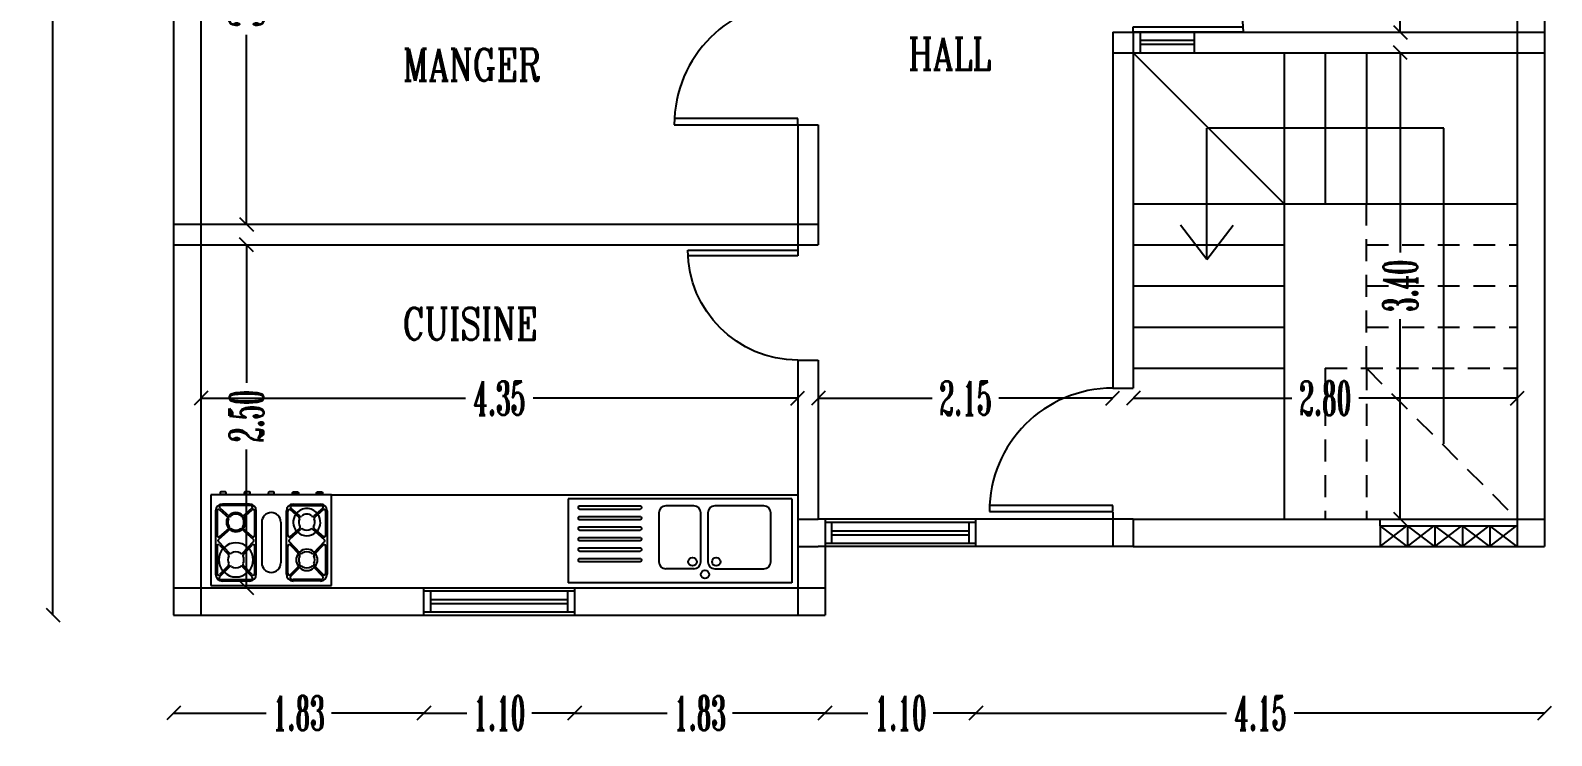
# Model space of a CAD drawing. Extents: x -110 to 3211, y -163 to 893.
# Drawn here: x 2074.82 to 2085.91, y 97.44 to 102.58 of the extents above; entities that cross this region are included whole.
import ezdxf

# ---------------------------------------------------------------- set-up
doc = ezdxf.new("R2010")
doc.units = 0
doc.header["$LTSCALE"] = 0.8
doc.header["$MEASUREMENT"] = 0
doc.linetypes.add('DASHED', pattern=[0.75, 0.5, -0.25])
doc.layers.get('0').update_dxf_attribs({"color": 5, "linetype": 'CONTINUOUS'})
doc.layers.get('DEFPOINTS').update_dxf_attribs({"linetype": 'CONTINUOUS'})
for name, color, linetype in [('DOOR', 3, 'CONTINUOUS'), ('DRAIN', 2, 'CONTINUOUS'), ('PIPE', 50, 'CONTINUOUS'), ('STR', 5, 'CONTINUOUS'), ('TEXT', 200, 'CONTINUOUS'), ('WALL', 6, 'CONTINUOUS'), ('WIN-PLN', 5, 'CONTINUOUS')]:
    doc.layers.add(name, color=color, linetype=linetype)
doc.styles.add('AYMAN-S', font='romant.shx', dxfattribs={"width": 0.7, "height": 0.15})
doc.styles.add('AYMOONY', font='romant.shx', dxfattribs={"width": 0.5})
doc.styles.add('ROMANT', font='ROMANC.SHX', dxfattribs={"width": 0.75})
doc.dimstyles.new('AYMAN-SIT', dxfattribs={"dimtxt": 0.25, "dimasz": 0.08, "dimexe": 0.18, "dimexo": 0.06, "dimgap": 0.05, "dimtad": 0, "dimzin": 1, "dimdsep": 46, "dimtxsty": 'AYMAN-S', "dimblk1": 'OBLIQUE', "dimblk2": 'OBLIQUE', "dimsah": 1, "dimcen": 0.09, "dimse1": 1, "dimse2": 1, "dimclrd": 256, "dimclre": 256, "dimclrt": 200, "dimadec": 0, "dimazin": 0, "dimtfac": 1, "dimtdec": 4, "dimtix": 1, "dimtmove": 0, "dimatfit": 3, "dimldrblk": 'OBLIQUE', "dimfxl": 1, "dimtolj": 1, "dimtzin": 0, "dimarcsym": 0})

# ---------------------------------------------------------------- blocks, each defined once
blk = doc.blocks.new('_OBLIQUE')
at = {"color": 0, "linetype": 'ByBlock'}
blk.add_line((-0.5, -0.5), (0.5, 0.5), dxfattribs=at)
blk = doc.blocks.new('*D243')
at = {"layer": 'DEFPOINTS', "color": 0, "ltscale": 0.8, "transparency": 16777216}
for p in [(2076.064, 101.171), (2080.416, 101.171), (2076.064, 99.903)]:
    blk.add_point(p, dxfattribs=at)
at = {"layer": 'PIPE', "color": 7, "lineweight": -2, "ltscale": 0.8, "transparency": 16777216}
for p, q in [((2076.064, 99.903), (2077.994, 99.903)), ((2080.416, 99.903), (2078.486, 99.903))]:
    blk.add_line(p, q, dxfattribs=at)
at = {"layer": 'PIPE', "color": 7, "lineweight": -2, "ltscale": 0.8, "transparency": 16777216, "xscale": 0.1, "yscale": 0.1, "zscale": 0.1, "rotation": 180}
blk.add_blockref('_OBLIQUE', (2076.064, 99.903), dxfattribs=at)
at = {"layer": 'PIPE', "color": 7, "lineweight": -2, "ltscale": 0.8, "transparency": 16777216, "xscale": 0.1, "yscale": 0.1, "zscale": 0.1}
blk.add_blockref('_OBLIQUE', (2080.416, 99.903), dxfattribs=at)
at = {"layer": 'PIPE', "color": 7, "ltscale": 0.8, "transparency": 16777216, "insert": (2078.24, 99.903), "char_height": 0.25, "attachment_point": 5, "style": 'AYMOONY'}
blk.add_mtext('\\A1;4.35', dxfattribs=at)
blk = doc.blocks.new('*D244')
at = {"layer": 'DEFPOINTS', "color": 0, "ltscale": 0.8, "transparency": 16777216}
for p in [(2076.014, 101.021), (2076.396, 101.021), (2076.014, 98.521)]:
    blk.add_point(p, dxfattribs=at)
at = {"layer": 'PIPE', "color": 7, "lineweight": -2, "ltscale": 0.8, "transparency": 16777216}
for p, q in [((2076.396, 101.021), (2076.396, 100.015)), ((2076.396, 98.521), (2076.396, 99.528))]:
    blk.add_line(p, q, dxfattribs=at)
at = {"layer": 'PIPE', "color": 7, "lineweight": -2, "ltscale": 0.8, "transparency": 16777216, "xscale": 0.1, "yscale": 0.1, "zscale": 0.1}
for p, rotation in [((2076.396, 101.021), 90), ((2076.396, 98.521), 270)]:
    blk.add_blockref('_OBLIQUE', p, dxfattribs=dict(at, rotation=rotation))
at = {"layer": 'PIPE', "color": 7, "ltscale": 0.8, "transparency": 16777216, "insert": (2076.396, 99.771), "char_height": 0.25, "attachment_point": 5, "rotation": 90, "style": 'AYMOONY'}
blk.add_mtext('\\A1;2.50', dxfattribs=at)
blk = doc.blocks.new('*D246')
at = {"layer": 'DEFPOINTS', "color": 0, "ltscale": 0.8, "transparency": 16777216}
for p in [(2074.984, 113.821), (2075.864, 113.821), (2075.864, 98.321)]:
    blk.add_point(p, dxfattribs=at)
at = {"layer": 'PIPE', "color": 7, "lineweight": -2, "ltscale": 0.8, "transparency": 16777216}
for p, q in [((2074.984, 113.821), (2074.984, 106.369)), ((2074.984, 98.321), (2074.984, 105.774))]:
    blk.add_line(p, q, dxfattribs=at)
at = {"layer": 'PIPE', "color": 7, "lineweight": -2, "ltscale": 0.8, "transparency": 16777216, "xscale": 0.1, "yscale": 0.1, "zscale": 0.1}
for p, rotation in [((2074.984, 113.821), 90), ((2074.984, 98.321), 270)]:
    blk.add_blockref('_OBLIQUE', p, dxfattribs=dict(at, rotation=rotation))
at = {"layer": 'PIPE', "color": 7, "ltscale": 0.8, "transparency": 16777216, "insert": (2074.984, 106.071), "char_height": 0.25, "attachment_point": 5, "rotation": 90, "style": 'AYMOONY'}
blk.add_mtext('\\A1;15.50', dxfattribs=at)
blk = doc.blocks.new('*D247')
at = {"layer": 'DEFPOINTS', "color": 0, "ltscale": 0.8, "transparency": 16777216}
for p in [(2085.864, 114.62), (2075.864, 99.996), (2085.864, 99.996)]:
    blk.add_point(p, dxfattribs=at)
at = {"layer": 'PIPE', "color": 7, "lineweight": -2, "ltscale": 0.8, "transparency": 16777216}
for p, q in [((2075.864, 114.62), (2080.567, 114.62)), ((2085.864, 114.62), (2081.161, 114.62))]:
    blk.add_line(p, q, dxfattribs=at)
at = {"layer": 'PIPE', "color": 7, "lineweight": -2, "ltscale": 0.8, "transparency": 16777216, "xscale": 0.1, "yscale": 0.1, "zscale": 0.1, "rotation": 180}
blk.add_blockref('_OBLIQUE', (2075.864, 114.62), dxfattribs=at)
at = {"layer": 'PIPE', "color": 7, "lineweight": -2, "ltscale": 0.8, "transparency": 16777216, "xscale": 0.1, "yscale": 0.1, "zscale": 0.1}
blk.add_blockref('_OBLIQUE', (2085.864, 114.62), dxfattribs=at)
at = {"layer": 'PIPE', "color": 7, "ltscale": 0.8, "transparency": 16777216, "insert": (2080.864, 114.62), "char_height": 0.25, "attachment_point": 5, "style": 'AYMOONY'}
blk.add_mtext('\\A1;10.00', dxfattribs=at)
blk = doc.blocks.new('D')
at = {"layer": 'DOOR', "color": 3}
for p, q in [((0, 1), (0, 0)), ((0.05, 0), (0.05, 0.999)), ((0, 0), (0.05, 0))]:
    blk.add_line(p, q, dxfattribs=at)
blk.add_arc((0, 0), 1, 0, 90, dxfattribs=at)
blk = doc.blocks.new('*D255')
at = {"layer": 'DEFPOINTS', "color": 0, "ltscale": 0.8, "transparency": 16777216}
for p in [(2084.798, 104.421), (2084.811, 102.571), (2084.86, 102.571)]:
    blk.add_point(p, dxfattribs=at)
at = {"layer": 'PIPE', "color": 7, "lineweight": -2, "ltscale": 0.8, "transparency": 16777216}
for p, q in [((2084.811, 104.421), (2084.811, 103.734)), ((2084.811, 102.571), (2084.811, 103.259))]:
    blk.add_line(p, q, dxfattribs=at)
at = {"layer": 'PIPE', "color": 7, "lineweight": -2, "ltscale": 0.8, "transparency": 16777216, "xscale": 0.1, "yscale": 0.1, "zscale": 0.1}
for p, rotation in [((2084.811, 104.421), 90), ((2084.811, 102.571), 270)]:
    blk.add_blockref('_OBLIQUE', p, dxfattribs=dict(at, rotation=rotation))
at = {"layer": 'PIPE', "color": 7, "ltscale": 0.8, "transparency": 16777216, "insert": (2084.811, 103.496), "char_height": 0.25, "attachment_point": 5, "rotation": 90, "style": 'AYMOONY'}
blk.add_mtext('\\A1;1.85', dxfattribs=at)
blk = doc.blocks.new('*D256')
at = {"layer": 'DEFPOINTS', "color": 0, "ltscale": 0.8, "transparency": 16777216}
for p in [(2080.566, 99.903), (2082.714, 99.903), (2082.714, 99.903)]:
    blk.add_point(p, dxfattribs=at)
at = {"layer": 'PIPE', "color": 7, "lineweight": -2, "ltscale": 0.8, "transparency": 16777216}
for p, q in [((2080.566, 99.903), (2081.397, 99.903)), ((2082.714, 99.903), (2081.883, 99.903))]:
    blk.add_line(p, q, dxfattribs=at)
at = {"layer": 'PIPE', "color": 7, "lineweight": -2, "ltscale": 0.8, "transparency": 16777216, "xscale": 0.1, "yscale": 0.1, "zscale": 0.1, "rotation": 180}
blk.add_blockref('_OBLIQUE', (2080.566, 99.903), dxfattribs=at)
at = {"layer": 'PIPE', "color": 7, "lineweight": -2, "ltscale": 0.8, "transparency": 16777216, "xscale": 0.1, "yscale": 0.1, "zscale": 0.1}
blk.add_blockref('_OBLIQUE', (2082.714, 99.903), dxfattribs=at)
at = {"layer": 'PIPE', "color": 7, "ltscale": 0.8, "transparency": 16777216, "insert": (2081.64, 99.903), "char_height": 0.25, "attachment_point": 5, "style": 'AYMOONY'}
blk.add_mtext('\\A1;2.15', dxfattribs=at)
blk = doc.blocks.new('*D266')
at = {"layer": 'DEFPOINTS', "color": 0, "ltscale": 0.8, "transparency": 16777216}
for p in [(2076.064, 104.421), (2076.064, 101.171), (2076.396, 101.171)]:
    blk.add_point(p, dxfattribs=at)
at = {"layer": 'PIPE', "color": 7, "lineweight": -2, "ltscale": 0.8, "transparency": 16777216}
for p, q in [((2076.396, 104.421), (2076.396, 103.04)), ((2076.396, 101.171), (2076.396, 102.553))]:
    blk.add_line(p, q, dxfattribs=at)
at = {"layer": 'PIPE', "color": 7, "lineweight": -2, "ltscale": 0.8, "transparency": 16777216, "xscale": 0.1, "yscale": 0.1, "zscale": 0.1}
for p, rotation in [((2076.396, 104.421), 90), ((2076.396, 101.171), 270)]:
    blk.add_blockref('_OBLIQUE', p, dxfattribs=dict(at, rotation=rotation))
at = {"layer": 'PIPE', "color": 7, "ltscale": 0.8, "transparency": 16777216, "insert": (2076.396, 102.796), "char_height": 0.25, "attachment_point": 5, "rotation": 90, "style": 'AYMOONY'}
blk.add_mtext('\\A1;3.25', dxfattribs=at)
blk = doc.blocks.new('*D268')
at = {"layer": 'DEFPOINTS', "color": 0, "ltscale": 0.8, "transparency": 16777216}
for p in [(2084.564, 102.421), (2084.811, 102.421), (2084.564, 99.021)]:
    blk.add_point(p, dxfattribs=at)
at = {"layer": 'PIPE', "color": 7, "lineweight": -2, "ltscale": 0.8, "transparency": 16777216}
for p, q in [((2084.811, 102.421), (2084.811, 100.965)), ((2084.811, 99.021), (2084.811, 100.478))]:
    blk.add_line(p, q, dxfattribs=at)
at = {"layer": 'PIPE', "color": 7, "lineweight": -2, "ltscale": 0.8, "transparency": 16777216, "xscale": 0.1, "yscale": 0.1, "zscale": 0.1}
for p, rotation in [((2084.811, 102.421), 90), ((2084.811, 99.021), 270)]:
    blk.add_blockref('_OBLIQUE', p, dxfattribs=dict(at, rotation=rotation))
at = {"layer": 'PIPE', "color": 7, "ltscale": 0.8, "transparency": 16777216, "insert": (2084.811, 100.721), "char_height": 0.25, "attachment_point": 5, "rotation": 90, "style": 'AYMOONY'}
blk.add_mtext('\\A1;3.40', dxfattribs=at)
blk = doc.blocks.new('*D269')
at = {"layer": 'DEFPOINTS', "color": 0, "ltscale": 0.8, "transparency": 16777216}
for p in [(2082.864, 99.976), (2085.664, 99.976), (2085.664, 99.903)]:
    blk.add_point(p, dxfattribs=at)
at = {"layer": 'PIPE', "color": 7, "lineweight": -2, "ltscale": 0.8, "transparency": 16777216}
for p, q in [((2082.864, 99.903), (2084.021, 99.903)), ((2085.664, 99.903), (2084.508, 99.903))]:
    blk.add_line(p, q, dxfattribs=at)
at = {"layer": 'PIPE', "color": 7, "lineweight": -2, "ltscale": 0.8, "transparency": 16777216, "xscale": 0.1, "yscale": 0.1, "zscale": 0.1, "rotation": 180}
blk.add_blockref('_OBLIQUE', (2082.864, 99.903), dxfattribs=at)
at = {"layer": 'PIPE', "color": 7, "lineweight": -2, "ltscale": 0.8, "transparency": 16777216, "xscale": 0.1, "yscale": 0.1, "zscale": 0.1}
blk.add_blockref('_OBLIQUE', (2085.664, 99.903), dxfattribs=at)
at = {"layer": 'PIPE', "color": 7, "ltscale": 0.8, "transparency": 16777216, "insert": (2084.264, 99.903), "char_height": 0.25, "attachment_point": 5, "style": 'AYMOONY'}
blk.add_mtext('\\A1;2.80', dxfattribs=at)
blk = doc.blocks.new('*D276')
at = {"layer": 'DEFPOINTS', "color": 0, "ltscale": 0.8, "transparency": 16777216}
for p in [(2075.864, 98.321), (2077.69, 98.321), (2077.69, 97.607)]:
    blk.add_point(p, dxfattribs=at)
at = {"layer": 'PIPE', "color": 7, "lineweight": -2, "ltscale": 0.8, "transparency": 16777216}
for p, q in [((2075.864, 97.607), (2076.54, 97.607)), ((2077.69, 97.607), (2077.015, 97.607))]:
    blk.add_line(p, q, dxfattribs=at)
at = {"layer": 'PIPE', "color": 7, "lineweight": -2, "ltscale": 0.8, "transparency": 16777216, "xscale": 0.1, "yscale": 0.1, "zscale": 0.1, "rotation": 180}
blk.add_blockref('_OBLIQUE', (2075.864, 97.607), dxfattribs=at)
at = {"layer": 'PIPE', "color": 7, "lineweight": -2, "ltscale": 0.8, "transparency": 16777216, "xscale": 0.1, "yscale": 0.1, "zscale": 0.1}
blk.add_blockref('_OBLIQUE', (2077.69, 97.607), dxfattribs=at)
at = {"layer": 'PIPE', "color": 7, "ltscale": 0.8, "transparency": 16777216, "insert": (2076.777, 97.607), "char_height": 0.25, "attachment_point": 5, "style": 'AYMOONY'}
blk.add_mtext('\\A1;1.83', dxfattribs=at)
blk = doc.blocks.new('*D277')
at = {"layer": 'DEFPOINTS', "color": 0, "ltscale": 0.8, "transparency": 16777216}
for p in [(2077.69, 98.321), (2078.79, 98.321), (2078.79, 97.607)]:
    blk.add_point(p, dxfattribs=at)
at = {"layer": 'PIPE', "color": 7, "lineweight": -2, "ltscale": 0.8, "transparency": 16777216}
for p, q in [((2077.69, 97.607), (2078.003, 97.607)), ((2078.79, 97.607), (2078.478, 97.607))]:
    blk.add_line(p, q, dxfattribs=at)
at = {"layer": 'PIPE', "color": 7, "lineweight": -2, "ltscale": 0.8, "transparency": 16777216, "xscale": 0.1, "yscale": 0.1, "zscale": 0.1, "rotation": 180}
blk.add_blockref('_OBLIQUE', (2077.69, 97.607), dxfattribs=at)
at = {"layer": 'PIPE', "color": 7, "lineweight": -2, "ltscale": 0.8, "transparency": 16777216, "xscale": 0.1, "yscale": 0.1, "zscale": 0.1}
blk.add_blockref('_OBLIQUE', (2078.79, 97.607), dxfattribs=at)
at = {"layer": 'PIPE', "color": 7, "ltscale": 0.8, "transparency": 16777216, "insert": (2078.24, 97.607), "char_height": 0.25, "attachment_point": 5, "style": 'AYMOONY'}
blk.add_mtext('\\A1;1.10', dxfattribs=at)
blk = doc.blocks.new('*D278')
at = {"layer": 'DEFPOINTS', "color": 0, "ltscale": 0.8, "transparency": 16777216}
for p in [(2078.79, 98.321), (2080.616, 98.321), (2080.616, 97.607)]:
    blk.add_point(p, dxfattribs=at)
at = {"layer": 'PIPE', "color": 7, "lineweight": -2, "ltscale": 0.8, "transparency": 16777216}
for p, q in [((2078.79, 97.607), (2079.465, 97.607)), ((2080.616, 97.607), (2079.94, 97.607))]:
    blk.add_line(p, q, dxfattribs=at)
at = {"layer": 'PIPE', "color": 7, "lineweight": -2, "ltscale": 0.8, "transparency": 16777216, "xscale": 0.1, "yscale": 0.1, "zscale": 0.1, "rotation": 180}
blk.add_blockref('_OBLIQUE', (2078.79, 97.607), dxfattribs=at)
at = {"layer": 'PIPE', "color": 7, "lineweight": -2, "ltscale": 0.8, "transparency": 16777216, "xscale": 0.1, "yscale": 0.1, "zscale": 0.1}
blk.add_blockref('_OBLIQUE', (2080.616, 97.607), dxfattribs=at)
at = {"layer": 'PIPE', "color": 7, "ltscale": 0.8, "transparency": 16777216, "insert": (2079.703, 97.607), "char_height": 0.25, "attachment_point": 5, "style": 'AYMOONY'}
blk.add_mtext('\\A1;1.83', dxfattribs=at)
blk = doc.blocks.new('*D279')
at = {"layer": 'DEFPOINTS', "color": 0, "ltscale": 0.8, "transparency": 16777216}
for p in [(2081.716, 98.821), (2080.616, 98.321), (2081.716, 97.607)]:
    blk.add_point(p, dxfattribs=at)
at = {"layer": 'PIPE', "color": 7, "lineweight": -2, "ltscale": 0.8, "transparency": 16777216}
for p, q in [((2080.616, 97.607), (2080.928, 97.607)), ((2081.716, 97.607), (2081.403, 97.607))]:
    blk.add_line(p, q, dxfattribs=at)
at = {"layer": 'PIPE', "color": 7, "lineweight": -2, "ltscale": 0.8, "transparency": 16777216, "xscale": 0.1, "yscale": 0.1, "zscale": 0.1, "rotation": 180}
blk.add_blockref('_OBLIQUE', (2080.616, 97.607), dxfattribs=at)
at = {"layer": 'PIPE', "color": 7, "lineweight": -2, "ltscale": 0.8, "transparency": 16777216, "xscale": 0.1, "yscale": 0.1, "zscale": 0.1}
blk.add_blockref('_OBLIQUE', (2081.716, 97.607), dxfattribs=at)
at = {"layer": 'PIPE', "color": 7, "ltscale": 0.8, "transparency": 16777216, "insert": (2081.166, 97.607), "char_height": 0.25, "attachment_point": 5, "style": 'AYMOONY'}
blk.add_mtext('\\A1;1.10', dxfattribs=at)
blk = doc.blocks.new('*D280')
at = {"layer": 'DEFPOINTS', "color": 0, "ltscale": 0.8, "transparency": 16777216}
for p in [(2081.716, 98.821), (2085.864, 98.821), (2085.864, 97.607)]:
    blk.add_point(p, dxfattribs=at)
at = {"layer": 'PIPE', "color": 7, "lineweight": -2, "ltscale": 0.8, "transparency": 16777216}
for p, q in [((2081.716, 97.607), (2083.544, 97.607)), ((2085.864, 97.607), (2084.036, 97.607))]:
    blk.add_line(p, q, dxfattribs=at)
at = {"layer": 'PIPE', "color": 7, "lineweight": -2, "ltscale": 0.8, "transparency": 16777216, "xscale": 0.1, "yscale": 0.1, "zscale": 0.1, "rotation": 180}
blk.add_blockref('_OBLIQUE', (2081.716, 97.607), dxfattribs=at)
at = {"layer": 'PIPE', "color": 7, "lineweight": -2, "ltscale": 0.8, "transparency": 16777216, "xscale": 0.1, "yscale": 0.1, "zscale": 0.1}
blk.add_blockref('_OBLIQUE', (2085.864, 97.607), dxfattribs=at)
at = {"layer": 'PIPE', "color": 7, "ltscale": 0.8, "transparency": 16777216, "insert": (2083.79, 97.607), "char_height": 0.25, "attachment_point": 5, "style": 'AYMOONY'}
blk.add_mtext('\\A1;4.15', dxfattribs=at)

msp = doc.modelspace()

# ---------------------------------------------------------------- linework, layer by layer
for p, q in [((2076.137, 99.197), (2076.137, 98.537)), ((2077.017, 99.197), (2076.137, 99.197)), ((2077.017, 99.197), (2080.416, 99.197)), ((2077.017, 98.537), (2077.017, 99.197)), ((2076.17, 99.081), (2076.17, 98.619)), ((2076.181, 99.08), (2076.181, 98.903)), ((2076.2, 99.089), (2076.262, 99.034)), ((2076.203, 99.101), (2076.267, 99.044)), ((2076.428, 99.12), (2076.21, 99.12)), ((2076.418, 99.131), (2076.22, 99.131)), ((2076.37, 99.029), (2076.438, 99.089)), ((2076.371, 99.044), (2076.435, 99.101)), ((2076.456, 98.903), (2076.456, 99.08)), ((2076.467, 98.619), (2076.467, 99.081)), ((2076.687, 98.619), (2076.687, 99.081)), ((2076.698, 98.903), (2076.698, 99.08)), ((2076.779, 99.034), (2076.717, 99.089)), ((2076.784, 99.044), (2076.72, 99.101)), ((2076.727, 99.12), (2076.945, 99.12)), ((2076.737, 99.131), (2076.935, 99.131)), ((2076.952, 99.101), (2076.888, 99.044)), ((2076.955, 99.089), (2076.893, 99.034)), ((2076.973, 99.08), (2076.973, 98.903)), ((2076.984, 99.081), (2076.984, 98.619)), ((2080.373, 99.169), (2078.741, 99.169)), ((2078.741, 99.169), (2078.741, 98.557)), ((2079.659, 99.118), (2079.455, 99.118)), ((2080.169, 99.118), (2079.812, 99.118)), ((2080.373, 99.169), (2080.373, 98.557)), ((2076.508, 98.999), (2076.508, 98.702)), ((2076.647, 98.999), (2076.647, 98.702)), ((2079.404, 99.067), (2079.404, 98.71)), ((2079.71, 98.71), (2079.71, 99.067)), ((2079.761, 99.067), (2079.761, 98.71)), ((2080.22, 98.71), (2080.22, 99.067)), ((2076.191, 98.857), (2076.271, 98.773)), ((2076.276, 98.947), (2076.192, 98.873)), ((2076.267, 98.953), (2076.2, 98.894)), ((2076.446, 98.873), (2076.361, 98.947)), ((2076.367, 98.773), (2076.447, 98.857)), ((2076.438, 98.894), (2076.371, 98.953)), ((2076.788, 98.773), (2076.708, 98.857)), ((2076.709, 98.873), (2076.793, 98.947)), ((2076.717, 98.894), (2076.784, 98.953)), ((2076.878, 98.947), (2076.963, 98.873)), ((2076.964, 98.857), (2076.884, 98.773)), ((2076.888, 98.953), (2076.955, 98.894)), ((2076.181, 98.824), (2076.181, 98.624)), ((2076.2, 98.831), (2076.265, 98.764)), ((2076.373, 98.764), (2076.438, 98.831)), ((2076.456, 98.624), (2076.456, 98.824)), ((2076.698, 98.624), (2076.698, 98.824)), ((2076.782, 98.764), (2076.717, 98.831)), ((2076.955, 98.831), (2076.89, 98.764)), ((2076.973, 98.824), (2076.973, 98.624)), ((2076.271, 98.674), (2076.199, 98.599)), ((2076.265, 98.684), (2076.2, 98.616)), ((2076.438, 98.599), (2076.367, 98.674)), ((2076.438, 98.616), (2076.373, 98.684)), ((2076.717, 98.616), (2076.782, 98.684)), ((2076.718, 98.602), (2076.788, 98.674)), ((2076.884, 98.674), (2076.953, 98.602)), ((2076.89, 98.684), (2076.955, 98.616)), ((2079.659, 98.659), (2079.455, 98.659)), ((2079.812, 98.659), (2080.169, 98.659)), ((2076.137, 98.537), (2077.017, 98.537)), ((2076.207, 98.581), (2076.43, 98.581)), ((2076.22, 98.57), (2076.418, 98.57)), ((2076.935, 98.581), (2076.737, 98.581)), ((2076.935, 98.57), (2076.737, 98.57)), ((2080.373, 98.557), (2078.741, 98.557))]:
    msp.add_line(p, q)
for points in [[(2076.247, 99.202), (2076.247, 99.213, 0.414214), (2076.242, 99.219), (2076.209, 99.219, 0.414214), (2076.203, 99.213), (2076.203, 99.202)], [(2076.423, 99.202), (2076.423, 99.213, 0.414214), (2076.418, 99.219), (2076.385, 99.219, 0.414214), (2076.379, 99.213), (2076.379, 99.202)], [(2076.599, 99.202), (2076.599, 99.213, 0.414214), (2076.594, 99.219), (2076.561, 99.219, 0.414214), (2076.555, 99.213), (2076.555, 99.202)], [(2076.731, 99.202), (2076.731, 99.213, -0.414214), (2076.737, 99.219), (2076.77, 99.219, -0.414214), (2076.775, 99.213), (2076.775, 99.202)], [(2076.907, 99.202), (2076.907, 99.213, -0.414214), (2076.913, 99.219), (2076.946, 99.219, -0.414214), (2076.951, 99.213), (2076.951, 99.202)]]:
    msp.add_lwpolyline(points, format="xyb")
for points in [[(2076.203, 99.202), (2076.247, 99.202)], [(2076.214, 99.202), (2076.214, 99.197)], [(2076.236, 99.202), (2076.236, 99.197)], [(2076.379, 99.202), (2076.423, 99.202)], [(2076.39, 99.202), (2076.39, 99.197)], [(2076.412, 99.202), (2076.412, 99.197)], [(2076.555, 99.202), (2076.599, 99.202)], [(2076.566, 99.202), (2076.566, 99.197)], [(2076.588, 99.202), (2076.588, 99.197)], [(2076.775, 99.202), (2076.731, 99.202)], [(2076.742, 99.202), (2076.742, 99.197)], [(2076.764, 99.202), (2076.764, 99.197)], [(2076.951, 99.202), (2076.907, 99.202)], [(2076.918, 99.202), (2076.918, 99.197)], [(2076.94, 99.202), (2076.94, 99.197)]]:
    msp.add_lwpolyline(points)
for points in [[(2078.827, 99.092, -0.414214), (2078.817, 99.102), (2078.817, 99.107, -0.414214), (2078.827, 99.118), (2079.266, 99.118, -0.414214), (2079.276, 99.107), (2079.276, 99.102, -0.414214), (2079.266, 99.092)], [(2078.827, 99.016, -0.414214), (2078.817, 99.026), (2078.817, 99.031, -0.414214), (2078.827, 99.041), (2079.266, 99.041, -0.414214), (2079.276, 99.031), (2079.276, 99.026, -0.414214), (2079.266, 99.016)], [(2078.827, 98.939, -0.414214), (2078.817, 98.949), (2078.817, 98.954, -0.414214), (2078.827, 98.965), (2079.266, 98.965, -0.414214), (2079.276, 98.954), (2079.276, 98.949, -0.414214), (2079.266, 98.939)], [(2078.827, 98.863, -0.414214), (2078.817, 98.873), (2078.817, 98.878, -0.414214), (2078.827, 98.888), (2079.266, 98.888, -0.414214), (2079.276, 98.878), (2079.276, 98.873, -0.414214), (2079.266, 98.863)], [(2078.827, 98.786, -0.414214), (2078.817, 98.796), (2078.817, 98.801, -0.414214), (2078.827, 98.812), (2079.266, 98.812, -0.414214), (2079.276, 98.801), (2079.276, 98.796, -0.414214), (2079.266, 98.786)], [(2078.827, 98.71, -0.414214), (2078.817, 98.72), (2078.817, 98.725, -0.414214), (2078.827, 98.735), (2079.266, 98.735, -0.414214), (2079.276, 98.725), (2079.276, 98.72, -0.414214), (2079.266, 98.71)]]:
    msp.add_lwpolyline(points, format="xyb", close=True)
for centre in [(2079.649, 98.71), (2079.822, 98.71), (2079.74, 98.618)]:
    msp.add_circle(centre, 0.0306)
for centre, radius, start, end in [((2076.22, 99.081), 0.0495, 90, 180), ((2076.192, 99.08), 0.011, 48.7535, 180), ((2076.21, 99.109), 0.011, 90, 228.7535), ((2076.418, 99.081), 0.0495, 0, 90), ((2076.428, 99.109), 0.011, 311.2465, 90), ((2076.445, 99.08), 0.011, 0, 131.2465), ((2076.737, 99.081), 0.0495, 90, 180), ((2076.709, 99.08), 0.011, 48.7535, 180), ((2076.727, 99.109), 0.011, 90, 228.7535), ((2076.836, 98.999), 0.099, 41.2465, 138.7535), ((2076.935, 99.081), 0.0495, 0, 90), ((2076.945, 99.109), 0.011, 311.2465, 90), ((2076.962, 99.08), 0.011, 0, 131.2465), ((2079.455, 99.067), 0.051, 90, 180), ((2079.659, 99.067), 0.051, 0, 90), ((2079.812, 99.067), 0.051, 90, 180), ((2080.169, 99.067), 0.051, 0, 90), ((2076.319, 98.999), 0.0696, 147.851, 221.2465), ((2076.319, 98.999), 0.0588, 157.137, 212.1738), ((2076.255, 99.026), 0.011, 337.137, 48.7535), ((2076.319, 98.999), 0.0696, 41.2465, 138.7535), ((2076.274, 99.052), 0.011, 228.7535, 309.6808), ((2076.26, 98.962), 0.011, 311.2465, 32.1738), ((2076.319, 98.999), 0.0588, 50.3192, 129.6808), ((2076.363, 99.052), 0.011, 230.3192, 311.2465), ((2076.378, 98.962), 0.011, 147.8262, 228.7535), ((2076.319, 98.999), 0.0588, 327.8262, 30.4566), ((2076.319, 98.999), 0.0696, 318.7535, 32.149), ((2076.577, 98.999), 0.0696, 360, 180), ((2076.836, 98.999), 0.099, 145.1329, 221.2465), ((2076.836, 98.999), 0.0588, 157.137, 212.1738), ((2076.772, 99.026), 0.011, 337.137, 48.7535), ((2076.791, 99.052), 0.011, 228.7535, 309.6808), ((2076.777, 98.962), 0.011, 311.2465, 32.1738), ((2076.836, 98.999), 0.0588, 50.3192, 129.6808), ((2076.88, 99.052), 0.011, 230.3192, 311.2465), ((2076.895, 98.962), 0.011, 147.8262, 228.7535), ((2076.836, 98.999), 0.0588, 327.8262, 22.863), ((2076.9, 99.026), 0.011, 131.2465, 202.863), ((2076.836, 98.999), 0.099, 318.7535, 34.8671), ((2076.192, 98.903), 0.011, 180, 311.2465), ((2076.199, 98.864), 0.011, 131.2465, 223.848), ((2076.319, 98.999), 0.0696, 230.3439, 309.6561), ((2076.284, 98.939), 0.011, 59.6299, 131.2465), ((2076.319, 98.999), 0.0588, 239.6299, 300.3701), ((2076.354, 98.939), 0.011, 48.7535, 120.3701), ((2076.445, 98.903), 0.011, 228.7535, 0), ((2076.439, 98.864), 0.011, 316.152, 48.7535), ((2076.709, 98.903), 0.011, 180, 311.2465), ((2076.716, 98.864), 0.011, 131.2465, 223.848), ((2076.836, 98.999), 0.099, 227.6258, 312.3742), ((2076.801, 98.939), 0.011, 59.6299, 131.2465), ((2076.836, 98.999), 0.0588, 239.6299, 300.3701), ((2076.871, 98.939), 0.011, 48.7535, 120.3701), ((2076.962, 98.903), 0.011, 228.7535, 0), ((2076.956, 98.864), 0.011, 316.152, 48.7535), ((2076.192, 98.824), 0.011, 43.848, 180), ((2076.319, 98.724), 0.125, 138.9063, 221.0937), ((2076.319, 98.724), 0.125, 46.152, 133.848), ((2076.319, 98.724), 0.0588, 152.2314, 207.7686), ((2076.257, 98.756), 0.011, 332.2314, 43.848), ((2076.279, 98.781), 0.011, 223.848, 304.7753), ((2076.319, 98.724), 0.0588, 55.2247, 124.7753), ((2076.359, 98.781), 0.011, 235.2247, 316.152), ((2076.381, 98.756), 0.011, 136.152, 207.7686), ((2076.319, 98.724), 0.0588, 332.2314, 27.7686), ((2076.319, 98.724), 0.125, 318.9063, 41.0937), ((2076.445, 98.824), 0.011, 0, 136.152), ((2076.709, 98.824), 0.011, 43.848, 180), ((2076.836, 98.724), 0.0779, 141.9646, 218.0354), ((2076.836, 98.724), 0.0588, 152.2314, 207.7686), ((2076.836, 98.724), 0.0779, 46.152, 133.848), ((2076.774, 98.756), 0.011, 332.2314, 43.848), ((2076.796, 98.781), 0.011, 223.848, 304.7753), ((2076.836, 98.724), 0.0588, 55.2247, 124.7753), ((2076.876, 98.781), 0.011, 235.2247, 316.152), ((2076.898, 98.756), 0.011, 136.152, 207.7686), ((2076.836, 98.724), 0.0588, 332.2314, 27.7686), ((2076.836, 98.724), 0.0779, 321.9646, 38.0354), ((2076.962, 98.824), 0.011, 0, 136.152), ((2076.319, 98.724), 0.125, 226.152, 313.848), ((2076.257, 98.691), 0.011, 316.152, 27.7686), ((2076.279, 98.667), 0.011, 55.2247, 136.152), ((2076.319, 98.724), 0.0588, 235.2247, 304.7753), ((2076.359, 98.667), 0.011, 43.848, 124.7753), ((2076.381, 98.691), 0.011, 152.2314, 223.848), ((2076.577, 98.702), 0.0696, 180, 360), ((2076.774, 98.691), 0.011, 316.152, 27.7686), ((2076.836, 98.724), 0.0779, 226.152, 313.848), ((2076.796, 98.667), 0.011, 55.2247, 136.152), ((2076.836, 98.724), 0.0588, 235.2247, 304.7753), ((2076.876, 98.667), 0.011, 43.848, 124.7753), ((2076.898, 98.691), 0.011, 152.2314, 223.848), ((2079.455, 98.71), 0.051, 180, 270), ((2079.659, 98.71), 0.051, 270, 0), ((2079.812, 98.71), 0.051, 180, 270), ((2080.169, 98.71), 0.051, 270, 0), ((2076.22, 98.619), 0.0495, 180, 270), ((2076.192, 98.624), 0.011, 180, 316.152), ((2076.207, 98.592), 0.011, 136.152, 270), ((2076.418, 98.619), 0.0495, 270, 0), ((2076.43, 98.592), 0.011, 270, 43.848), ((2076.445, 98.624), 0.011, 223.848, 0), ((2076.737, 98.619), 0.0495, 180, 270), ((2076.709, 98.624), 0.011, 180, 316.152), ((2076.726, 98.594), 0.011, 136.152, 247.4864), ((2076.737, 98.619), 0.0385, 247.4864, 270), ((2076.935, 98.619), 0.0495, 270, 0), ((2076.935, 98.619), 0.0385, 270, 292.5136), ((2076.945, 98.594), 0.011, 292.5136, 43.848), ((2076.962, 98.624), 0.011, 223.848, 0)]:
    msp.add_arc(centre, radius, start, end)
at = {"layer": 'DOOR', "ltscale": 0.8}
msp.add_line((2082.714, 99.071), (2082.714, 99.021), dxfattribs=at)
at = {"layer": 'DRAIN', "color": 7, "ltscale": 0.8}
for p, q in [((2084.664, 98.971), (2084.664, 99.021)), ((2084.664, 98.821), (2084.859, 98.971)), ((2084.864, 98.821), (2084.664, 98.971)), ((2084.664, 98.971), (2085.664, 98.971)), ((2084.864, 98.821), (2085.059, 98.971)), ((2085.064, 98.821), (2084.864, 98.971)), ((2085.064, 98.821), (2085.259, 98.971)), ((2085.264, 98.821), (2085.064, 98.971)), ((2085.264, 98.821), (2085.459, 98.971)), ((2085.464, 98.821), (2085.264, 98.971)), ((2085.464, 98.821), (2085.659, 98.971)), ((2085.664, 98.821), (2085.464, 98.971))]:
    msp.add_line(p, q, dxfattribs=at)
at = {"layer": 'PIPE', "color": 7, "ltscale": 0.8}
for p, q in [((2085.128, 101.871), (2083.401, 101.871)), ((2083.401, 100.913), (2083.401, 101.871)), ((2085.128, 99.571), (2085.128, 101.871)), ((2083.401, 100.913), (2083.209, 101.164)), ((2083.401, 100.913), (2083.593, 101.164))]:
    msp.add_line(p, q, dxfattribs=at)
at = {"layer": 'STR', "color": 252}
for p, q in [((2082.864, 102.421), (2083.964, 101.321)), ((2083.964, 102.421), (2083.964, 100.121)), ((2084.264, 102.421), (2084.264, 101.321)), ((2084.564, 102.421), (2084.564, 101.321)), ((2082.864, 101.321), (2083.964, 101.321)), ((2083.964, 101.321), (2085.664, 101.321)), ((2082.864, 101.021), (2083.964, 101.021)), ((2082.864, 100.721), (2083.964, 100.721)), ((2082.864, 100.421), (2083.964, 100.421)), ((2082.864, 100.121), (2083.964, 100.121)), ((2083.964, 100.121), (2083.964, 99.021))]:
    msp.add_line(p, q, dxfattribs=at)
at = {"layer": 'STR', "color": 252, "linetype": 'DASHED', "ltscale": 0.4}
for p, q in [((2084.564, 100.121), (2084.564, 101.321)), ((2084.564, 101.021), (2085.664, 101.021)), ((2084.564, 100.721), (2085.664, 100.721)), ((2084.564, 100.421), (2085.664, 100.421)), ((2084.264, 100.121), (2085.664, 100.121)), ((2084.264, 100.121), (2084.264, 99.021)), ((2084.564, 100.121), (2084.564, 99.021)), ((2084.564, 100.121), (2085.664, 99.021))]:
    msp.add_line(p, q, dxfattribs=at)
at = {"layer": 'WALL'}
for p, q in [((2075.864, 113.821), (2075.864, 98.321)), ((2075.864, 113.821), (2075.864, 99.996)), ((2076.064, 104.421), (2076.064, 98.321)), ((2085.664, 103.471), (2085.664, 98.971)), ((2085.864, 103.471), (2085.864, 98.821)), ((2082.714, 102.571), (2085.864, 102.571)), ((2082.714, 102.571), (2082.714, 99.976)), ((2082.864, 102.571), (2082.864, 99.976)), ((2082.714, 102.421), (2085.864, 102.421)), ((2080.416, 101.896), (2080.416, 101.171)), ((2080.416, 101.896), (2080.566, 101.896)), ((2080.566, 101.896), (2080.566, 101.171)), ((2075.864, 101.171), (2080.566, 101.171)), ((2080.416, 101.171), (2080.416, 100.941)), ((2080.566, 101.171), (2080.566, 101.021)), ((2075.864, 101.021), (2080.566, 101.021)), ((2080.416, 100.181), (2080.416, 98.321)), ((2080.416, 100.181), (2080.566, 100.181)), ((2080.566, 100.181), (2080.566, 99.021)), ((2082.714, 99.976), (2082.864, 99.976)), ((2080.416, 99.021), (2080.566, 99.021)), ((2082.714, 99.021), (2080.566, 99.021)), ((2080.616, 99.021), (2080.616, 98.321)), ((2081.716, 98.821), (2081.716, 99.021)), ((2082.714, 99.021), (2082.714, 98.821)), ((2082.864, 99.021), (2082.714, 99.021)), ((2082.864, 99.021), (2085.864, 99.021)), ((2082.864, 99.021), (2082.864, 98.821)), ((2085.664, 98.971), (2085.664, 98.821)), ((2080.416, 98.821), (2080.566, 98.821)), ((2080.416, 98.821), (2080.566, 98.821)), ((2082.714, 98.821), (2080.566, 98.821)), ((2082.864, 98.821), (2082.714, 98.821)), ((2082.864, 98.821), (2085.714, 98.821)), ((2085.714, 98.821), (2085.864, 98.821)), ((2085.714, 98.821), (2085.864, 98.821)), ((2085.714, 98.821), (2085.864, 98.821)), ((2075.864, 98.521), (2080.616, 98.521)), ((2077.69, 98.321), (2077.69, 98.521)), ((2078.79, 98.321), (2078.79, 98.521)), ((2075.864, 98.321), (2080.616, 98.321))]:
    msp.add_line(p, q, dxfattribs=at)
at = {"layer": 'WALL', "color": 7}
for p, q in [((2084.664, 98.971), (2084.664, 98.821)), ((2084.864, 98.971), (2084.864, 98.821)), ((2085.064, 98.971), (2085.064, 98.821)), ((2085.264, 98.971), (2085.264, 98.821)), ((2085.464, 98.971), (2085.464, 98.821))]:
    msp.add_line(p, q, dxfattribs=at)
at = {"layer": 'WIN-PLN', "ltscale": 0.8}
for p, q in [((2082.914, 102.571), (2082.914, 102.421)), ((2083.307, 102.511), (2082.914, 102.511)), ((2083.307, 102.571), (2083.307, 102.421)), ((2083.307, 102.481), (2082.914, 102.481)), ((2081.716, 98.996), (2080.616, 98.996)), ((2080.666, 98.846), (2080.666, 98.996)), ((2081.666, 98.846), (2081.666, 98.996)), ((2080.666, 98.936), (2081.666, 98.936)), ((2080.666, 98.906), (2081.666, 98.906)), ((2080.616, 98.846), (2081.716, 98.846)), ((2078.79, 98.496), (2077.69, 98.496)), ((2077.74, 98.346), (2077.74, 98.496)), ((2077.74, 98.436), (2078.74, 98.436)), ((2078.74, 98.346), (2078.74, 98.496)), ((2077.69, 98.346), (2078.79, 98.346)), ((2077.74, 98.406), (2078.74, 98.406))]:
    msp.add_line(p, q, dxfattribs=at)

# ---------------------------------------------------------------- block references
at = {"layer": 'DOOR', "ltscale": 0.8}
for p, xscale, yscale, zscale, rotation in [((2082.864, 102.571), -0.799999999999983, 0.8000000000000114, 0.8, 270), ((2080.416, 101.896), 0.9000000000000057, 0.9000000000000057, 0.9000000000000057, 90), ((2080.416, 100.981), -0.799999999999983, 0.8000000000000114, 0.8, 90), ((2082.714, 99.076), 0.9000000000000057, 0.9000000000000057, 0.9000000000000057, 90)]:
    msp.add_blockref('D', p, dxfattribs=dict(at, xscale=xscale, yscale=yscale, zscale=zscale, rotation=rotation))

# ---------------------------------------------------------------- texts
at = {"layer": 'TEXT', "color": 7, "ltscale": 61, "style": 'ROMANT', "width": 0.75}
for s, p in [('HALL', (2081.222, 102.296)), ('MANGER', (2077.536, 102.217)), ('CUISINE', (2077.536, 100.329))]:
    msp.add_text(s, height=0.2334, dxfattribs=at).set_placement(p)

# ---------------------------------------------------------------- dimensions: what is measured, and where the dimension line sits
at = {"layer": 'PIPE', "ltscale": 0.8}
for base, p1, p2, angle, override, picture, middle in [((2085.864, 114.62), (2075.864, 99.996), (2085.864, 99.996), 0, {"dimasz": 0.1, "dimexe": 0.006, "dimtxsty": 'AYMOONY', "dimclrd": 7, "dimclrt": 7, "dimtdec": 2}, '*D247', (2080.864, 114.62)), ((2074.984, 113.821), (2075.864, 98.321), (2075.864, 113.821), 270, {"dimasz": 0.1, "dimexe": 0.006, "dimtxsty": 'AYMOONY', "dimclrd": 7, "dimclrt": 7, "dimtdec": 2}, '*D246', (2074.984, 106.071)), ((2076.396, 101.171), (2076.064, 104.421), (2076.064, 101.171), 90, {"dimasz": 0.1, "dimexe": 0.006, "dimtxsty": 'AYMOONY', "dimclrd": 7, "dimclrt": 7, "dimtdec": 2}, '*D266', (2076.396, 102.796)), ((2084.811, 102.571), (2084.798, 104.421), (2084.86, 102.571), 270, {"dimasz": 0.1, "dimexe": 0.006, "dimtxsty": 'AYMOONY', "dimclrd": 7, "dimclrt": 7, "dimtdec": 2}, '*D255', (2084.811, 103.496)), ((2084.811, 102.421), (2084.564, 99.021), (2084.564, 102.421), 270, {"dimasz": 0.1, "dimexe": 0.006, "dimtxsty": 'AYMOONY', "dimclrd": 7, "dimclrt": 7, "dimtdec": 2}, '*D268', (2084.811, 100.721)), ((2076.064, 99.903), (2080.416, 101.171), (2076.064, 101.171), 180, {"dimasz": 0.1, "dimexe": 0.006, "dimtxsty": 'AYMOONY', "dimclrd": 7, "dimclrt": 7, "dimtdec": 2}, '*D243', (2078.24, 99.903)), ((2076.396, 101.021), (2076.014, 98.521), (2076.014, 101.021), 270, {"dimasz": 0.1, "dimexe": 0.006, "dimtxsty": 'AYMOONY', "dimclrd": 7, "dimclrt": 7, "dimtdec": 2}, '*D244', (2076.396, 99.771)), ((2082.714, 99.903), (2080.566, 99.903), (2082.714, 99.903), 0, {"dimasz": 0.1, "dimexe": 0.006, "dimtxsty": 'AYMOONY', "dimclrd": 7, "dimclrt": 7, "dimtdec": 2}, '*D256', (2081.64, 99.903)), ((2081.716, 97.607), (2080.616, 98.321), (2081.716, 98.821), 180, {"dimasz": 0.1, "dimexe": 0.006, "dimtxsty": 'AYMOONY', "dimclrd": 7, "dimclrt": 7, "dimtdec": 2, "dimtmove": 1}, '*D279', (2081.166, 97.607)), ((2085.864, 97.607), (2081.716, 98.821), (2085.864, 98.821), 180, {"dimasz": 0.1, "dimexe": 0.006, "dimtxsty": 'AYMOONY', "dimclrd": 7, "dimclrt": 7, "dimtdec": 2, "dimtmove": 1}, '*D280', (2083.79, 97.607)), ((2078.79, 97.607), (2077.69, 98.321), (2078.79, 98.321), 180, {"dimasz": 0.1, "dimexe": 0.006, "dimtxsty": 'AYMOONY', "dimclrd": 7, "dimclrt": 7, "dimtdec": 2, "dimtmove": 1}, '*D277', (2078.24, 97.607)), ((2080.616, 97.607), (2078.79, 98.321), (2080.616, 98.321), 180, {"dimasz": 0.1, "dimexe": 0.006, "dimtxsty": 'AYMOONY', "dimclrd": 7, "dimclrt": 7, "dimtdec": 2, "dimtmove": 1}, '*D278', (2079.703, 97.607))]:
    dim = msp.add_linear_dim(base=base, p1=p1, p2=p2, angle=angle, dimstyle='AYMAN-SIT', override=override, dxfattribs=at)
    dim.commit()
    dim.dimension.update_dxf_attribs({"geometry": picture, "text_midpoint": middle})
dim = msp.add_linear_dim(base=(2085.664, 99.903), p1=(2082.864, 99.976), p2=(2085.664, 99.976), dimstyle='AYMAN-SIT', override={"dimasz": 0.1, "dimexe": 0.006, "dimtxsty": 'AYMOONY', "dimclrd": 7, "dimclrt": 7, "dimtdec": 2}, dxfattribs=at)
dim.commit()
dim.dimension.update_dxf_attribs({"geometry": '*D269', "text_midpoint": (2084.264, 99.903)})
dim = msp.add_aligned_dim(p1=(2075.864, 98.321), p2=(2077.69, 98.321), distance=-0.715, dimstyle='AYMAN-SIT', override={"dimasz": 0.1, "dimexe": 0.006, "dimtxsty": 'AYMOONY', "dimclrd": 7, "dimclrt": 7, "dimtdec": 2}, dxfattribs=at)
dim.commit()
dim.dimension.update_dxf_attribs({"geometry": '*D276', "text_midpoint": (2076.777, 97.607)})

doc.saveas('drawing.dxf')
